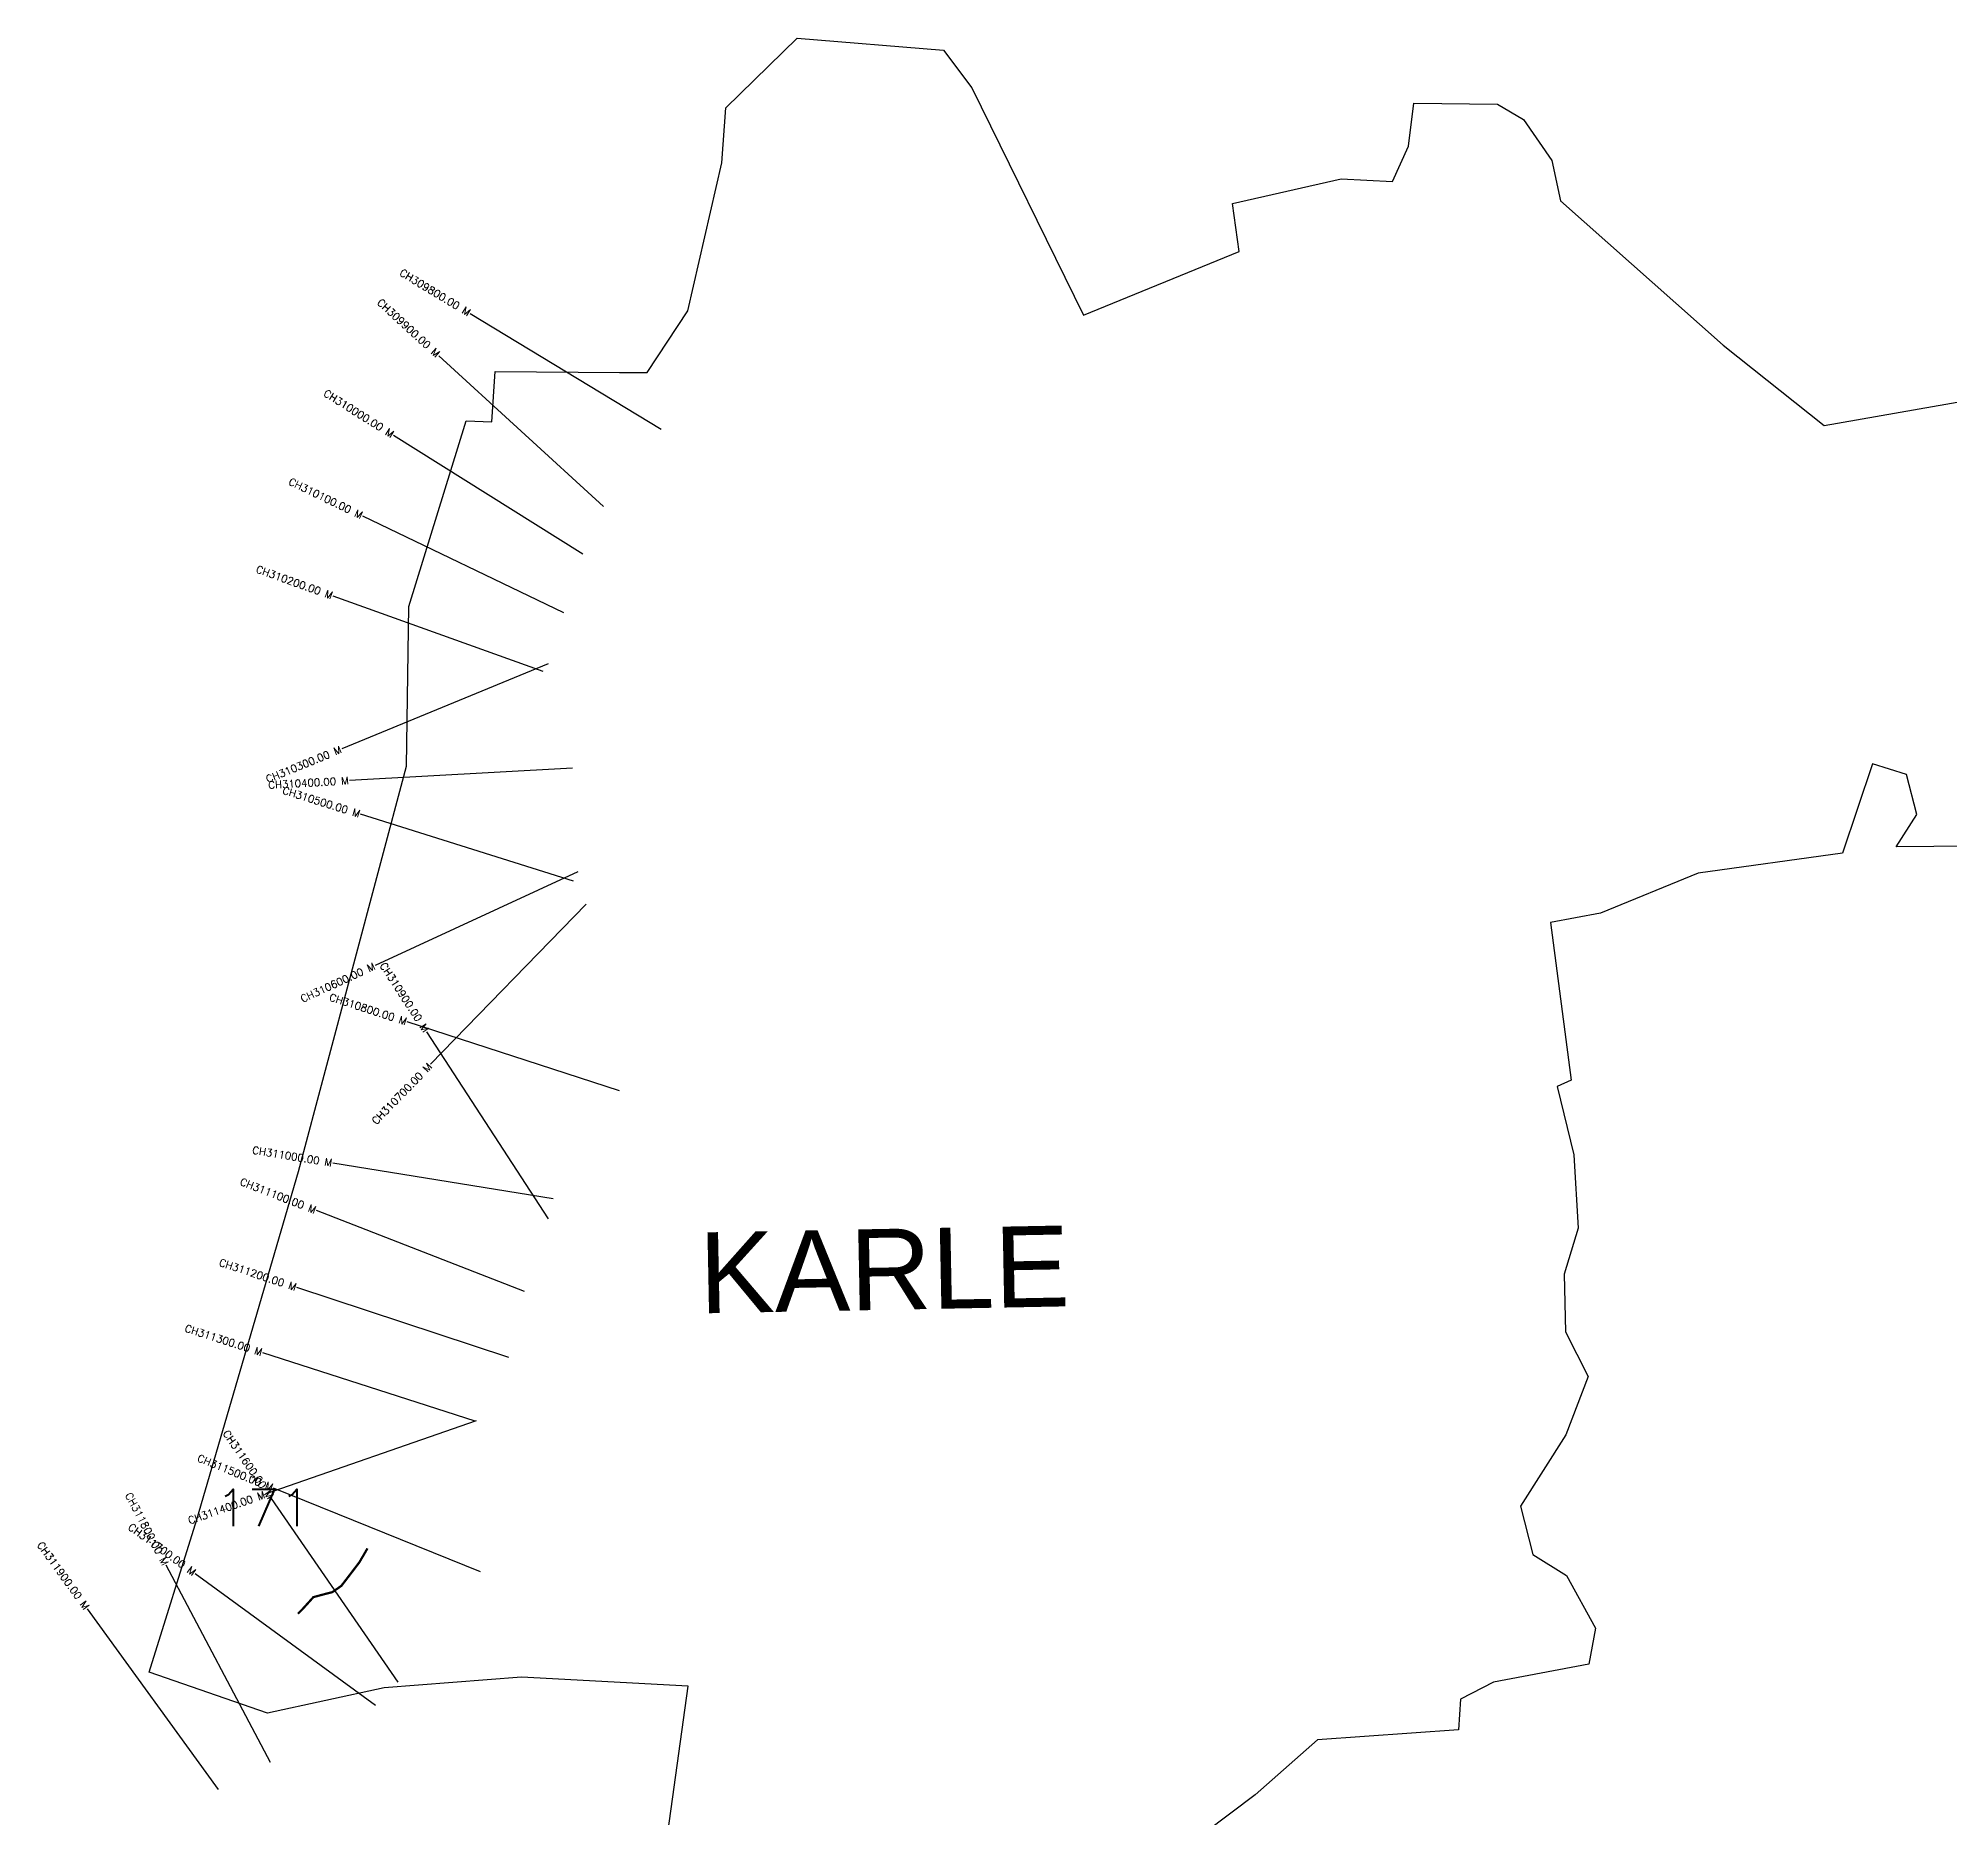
# Model space of a CAD drawing. Header units: metres. Extents: x 286450 to 290893, y 2005491 to 2009272.
# Drawn here: x 286450 to 289019, y 2006880 to 2009272 of the extents above; entities that cross this region are included whole.
import ezdxf
from ezdxf.enums import TextEntityAlignment as Align

# ---------------------------------------------------------------- set-up
doc = ezdxf.new("R2010")
doc.units = ezdxf.units.M
doc.header["$MEASUREMENT"] = 0
for name, color, linetype in [('ARTIFICIALLY PROTECTED', 4, 'Continuous'), ('CS', 134, 'Continuous'), ('CSMark', 6, 'Continuous'), ('village', 3, 'Continuous'), ('VILLAGE NAME', 250, 'Continuous')]:
    doc.layers.add(name, color=color, linetype=linetype)
doc.styles.get("Standard").update_dxf_attribs({"font": 'simplex.shx'})

msp = doc.modelspace()

# ---------------------------------------------------------------- linework, layer by layer
at = {"color": 6, "flags": 128}
msp.add_lwpolyline([(287374, 2009178.2), (287470, 2009271.8)], dxfattribs=at)
at = {"layer": 'ARTIFICIALLY PROTECTED', "const_width": 3, "flags": 128}
msp.add_lwpolyline([(286892.2, 2007242), (286890.1, 2007238.2), (286881.3, 2007223.2), (286868.5, 2007206.4), (286857.1, 2007191.6), (286845, 2007183.2), (286832.9, 2007180.1), (286819.6, 2007176.5), (286806.2, 2007161.7), (286798.8, 2007154.2)], dxfattribs=at)
at = {"layer": 'CS'}
for p, q in [((287286.9, 2008745.8), (287030.4, 2008901.4)), ((287209.6, 2008642.4), (286988.3, 2008845)), ((287181.5, 2008578.3), (286927.4, 2008737.9)), ((287156.3, 2008499.4), (286886, 2008629.5)), ((287128.5, 2008420.6), (286846.1, 2008521.9)), ((287135.2, 2008430.9), (286857.7, 2008316.9)), ((287167.7, 2008290.8), (286868.2, 2008274.2)), ((287169.3, 2008138.9), (286883.1, 2008228.7)), ((287175, 2008151.3), (286902.5, 2008025.7)), ((287186.2, 2008107.8), (286977, 2007892.7)), ((287231, 2007857), (286945.7, 2007949.7)), ((287135.7, 2007685), (286972.1, 2007936.4)), ((287141.9, 2007711.8), (286845.8, 2007760)), ((287103.4, 2007587.4), (286823.8, 2007696)), ((287082.2, 2007498.4), (286797.3, 2007592.6)), ((287037.2, 2007413.1), (286751.6, 2007505)), ((287038.4, 2007413.3), (286755, 2007315)), ((286933.6, 2007062.1), (286763.5, 2007309.2)), ((287044, 2007210.7), (286765.9, 2007323.1)), ((286761.8, 2006954.1), (286621.6, 2007219.3)), ((286903.1, 2007031), (286660.8, 2007208)), ((286691.9, 2006917.8), (286515.9, 2007160.7))]:
    msp.add_line(p, q, dxfattribs=at)
at = {"layer": 'village', "color": 6}
for points in [[(287470, 2009271.8, 0), (287666.3, 2009255.7, 0), (287704.5, 2009205, 0), (287854.5, 2008899.6, 0), (288063.7, 2008985.2, 0), (288054.8, 2009049.6, 0), (288200.7, 2009083, 0), (288270, 2009079.3, 0), (288291.5, 2009126.7, 0), (288298.5, 2009184.7, 0), (288411, 2009183.2, 0), (288445.8, 2009162.4, 0), (288484, 2009107.4, 0), (288495.6, 2009053.2, 0), (288714.5, 2008859.2, 0), (288850, 2008751.3, 0), (289432.5, 2008853.3, 0)], [(287270.9, 2006678.9, 0), (287323.3, 2007057, 0), (287099.5, 2007069, 0), (286914.6, 2007054.7, 0), (286758, 2007020.7, 0), (286599, 2007075.8, 0), (286663, 2007281, 0), (286799.7, 2007748.7, 0), (286944.6, 2008293.5, 0), (286947.8, 2008508.2, 0), (287025, 2008757.8, 0), (287059.3, 2008756.4, 0), (287064, 2008824.1, 0), (287231.2, 2008822.7, 0), (287268.1, 2008822.4, 0), (287322.9, 2008905.4, 0), (287368.6, 2009104.5, 0), (287374, 2009178.2, 0)], [(288974.4, 2008228.3, 0), (288960.5, 2008282.3, 0), (288915.1, 2008296.5, 0), (288874.7, 2008176.6, 0), (288680.7, 2008149.4, 0), (288549.3, 2008095.7, 0), (288482.4, 2008083.4, 0), (288510.2, 2007871.2, 0), (288491, 2007863, 0), (288513.8, 2007771.2, 0), (288519.5, 2007672.5, 0), (288500.7, 2007610.8, 0), (288502.2, 2007533.3, 0), (288532.9, 2007472.9, 0), (288502.9, 2007394.8, 0), (288442.1, 2007298.8, 0), (288458.5, 2007233.9, 0), (288503.6, 2007205.7, 0), (288542.6, 2007135, 0), (288533.7, 2007086.5, 0), (288405.6, 2007062.2, 0), (288361.4, 2007039.2, 0), (288358.6, 2006998.3, 0), (288169.2, 2006984.5, 0), (288085.5, 2006910.8, 0), (287983.6, 2006834.3, 0)], [(289149.2, 2008187, 0), (288947, 2008185.2, 0), (288974.4, 2008228.3, 0)]]:
    msp.add_polyline3d(points, dxfattribs=at)

# ---------------------------------------------------------------- texts
at = {"insert": (286688.2, 2007321.8), "char_height": 50, "attachment_point": 1}
msp.add_mtext_dynamic_manual_height_columns('171', width=84.374, gutter_width=1, heights=[74.2], dxfattribs=at)
at = {"layer": 'CSMark'}
for s, rotation, p in [('CH309800.00 M', 328.7454, (287029.6, 2008901.9)), ('CH309900.00 M', 317.5142, (286987.6, 2008845.7)), ('CH310000.00 M', 327.8631, (286926.6, 2008738.4)), ('CH310100.00 M', 334.2987, (286885.1, 2008629.9)), ('CH310200.00 M', 340.2643, (286845.2, 2008522.3)), ('CH310300.00 M', 22.3292, (286856.8, 2008316.5)), ('CH310400.00 M', 3.1823, (286867.2, 2008274.1)), ('CH310500.00 M', 342.5758, (286882.1, 2008229)), ('CH310600.00 M', 24.7541, (286901.6, 2008025.3)), ('CH310900.00 M', 303.0487, (286971.6, 2007937.3)), ('CH310800.00 M', 342.0086, (286944.7, 2007950)), ('CH310700.00 M', 45.7938, (286976.3, 2007892)), ('CH311000.00 M', 350.7422, (286844.8, 2007760.2)), ('CH311100.00 M', 338.7702, (286822.8, 2007696.4)), ('CH311200.00 M', 341.7038, (286796.4, 2007592.9)), ('CH311300.00 M', 342.1675, (286750.6, 2007505.3)), ('CH311600.00 M', 304.5437, (286762.9, 2007310)), ('CH311500.00 M', 337.9785, (286765, 2007323.5)), ('CH311800.00 M', 297.8555, (286621.2, 2007220.2)), ('CH311400.00 M', 19.1424, (286754.1, 2007314.6)), ('CH311700.00 M', 323.846, (286660, 2007208.6)), ('CH311900.00 M', 305.9151, (286515.3, 2007161.5))]:
    msp.add_text(s, height=10, rotation=rotation, dxfattribs=at).set_placement(p, align=Align.MIDDLE_RIGHT)
at = {"layer": 'VILLAGE NAME', "insert": (287336.8, 2007666.6), "char_height": 108.748, "attachment_point": 1, "rotation": 1.1028}
msp.add_mtext_dynamic_manual_height_columns('{\\fArial|b0|i0|c0|p34;KARLE}', width=726.929, gutter_width=543.7, heights=[0], dxfattribs=at)

doc.saveas('drawing.dxf')
